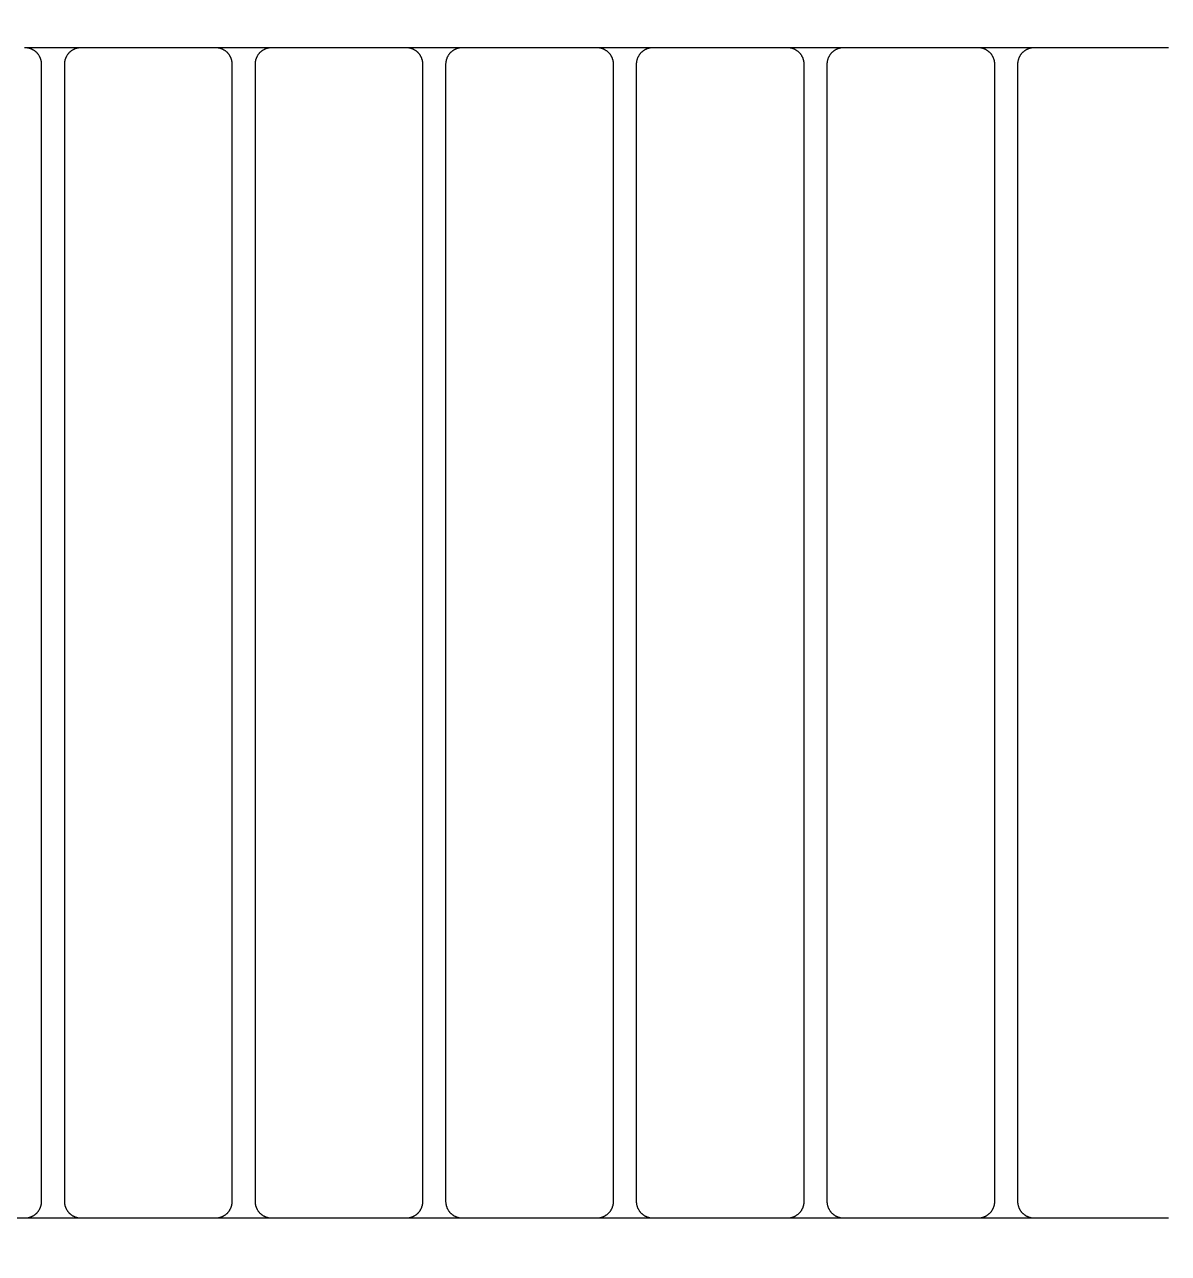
# Model space of a CAD drawing. Header units: millimetres. Extents: x -58335 to 291665, y -66693 to 213307.
# Drawn here: x 160678.6 to 161020.6, y -15512.3 to -15145 of the extents above; entities that cross this region are included whole.
import ezdxf

# ---------------------------------------------------------------- set-up
doc = ezdxf.new("R2010")
doc.units = ezdxf.units.MM
doc.header["$LTSCALE"] = 1000
for name, color, linetype in [('X-SITE$0$-MY-녹지', 254, 'Continuous'), ('X-SITE$0$-MY-시설선', 254, 'Continuous'), ('X-SITE$0$-MY-시설선 wood', 254, 'Continuous')]:
    doc.layers.add(name, color=color, linetype=linetype)
pattern_1 = [(0, (-29382.5, 14650.24), (317.5, 317.5), [158.75, -476.25]), (90, (-29303.13, 14570.87), (-317.5, 317.5), [158.75, -476.25])]

# ---------------------------------------------------------------- blocks, each defined once
blk = doc.blocks.new('X-SITE$0$GPSP-100')
at = {"layer": 'X-SITE$0$-MY-시설선'}
for points in [[(2268.22, 0), (2284.78, 0)], [(2325.22, 0), (2341.78, 0)], [(2382.22, 0), (2398.78, 0)], [(2439.22, 0), (2455.78, 0)], [(2496.22, 0), (2512.78, 0)], [(2553.22, 0), (2569.78, 0)], [(2284.78, -350), (2268.22, -350)], [(2341.78, -350), (2325.22, -350)], [(2398.78, -350), (2382.22, -350)], [(2455.78, -350), (2439.22, -350)], [(2512.78, -350), (2496.22, -350)], [(2569.78, -350), (2553.22, -350)]]:
    blk.add_lwpolyline(points, dxfattribs=at)
at = {"layer": 'X-SITE$0$-MY-시설선 wood'}
for points in [[(2268, 0), (2268.11, 0), (2268.22, 0), (2268.34, -0.01), (2268.45, -0.02), (2268.56, -0.03), (2268.68, -0.05), (2268.79, -0.06), (2268.91, -0.08), (2269.03, -0.11), (2269.14, -0.13), (2269.26, -0.16), (2269.38, -0.19), (2269.49, -0.23), (2269.61, -0.27), (2269.72, -0.31), (2269.84, -0.35), (2269.96, -0.4), (2270.07, -0.45), (2270.18, -0.5), (2270.3, -0.56), (2270.41, -0.62), (2270.52, -0.68), (2270.63, -0.75), (2270.74, -0.81), (2270.84, -0.89), (2270.95, -0.96), (2271.05, -1.04), (2271.15, -1.12), (2271.25, -1.2), (2271.35, -1.29), (2271.44, -1.37), (2271.54, -1.46), (2271.63, -1.56), (2271.71, -1.65), (2271.8, -1.75), (2271.88, -1.85), (2271.96, -1.95), (2272.04, -2.05), (2272.11, -2.16), (2272.18, -2.26), (2272.25, -2.37), (2272.32, -2.48), (2272.38, -2.59), (2272.44, -2.7), (2272.5, -2.82), (2272.55, -2.93), (2272.6, -3.04), (2272.65, -3.16), (2272.69, -3.28), (2272.73, -3.39), (2272.77, -3.51), (2272.81, -3.62), (2272.84, -3.74), (2272.87, -3.86), (2272.89, -3.97), (2272.92, -4.09), (2272.94, -4.21), (2272.95, -4.32), (2272.97, -4.44), (2272.98, -4.55), (2272.99, -4.66), (2273, -4.78), (2273, -4.89), (2273, -5)], [(2280, -5), (2280, -4.89), (2280, -4.78), (2280.01, -4.66), (2280.02, -4.55), (2280.03, -4.44), (2280.05, -4.32), (2280.06, -4.21), (2280.08, -4.09), (2280.11, -3.97), (2280.13, -3.86), (2280.16, -3.74), (2280.19, -3.62), (2280.23, -3.51), (2280.27, -3.39), (2280.31, -3.28), (2280.35, -3.16), (2280.4, -3.04), (2280.45, -2.93), (2280.5, -2.82), (2280.56, -2.7), (2280.62, -2.59), (2280.68, -2.48), (2280.75, -2.37), (2280.82, -2.26), (2280.89, -2.16), (2280.96, -2.05), (2281.04, -1.95), (2281.12, -1.85), (2281.2, -1.75), (2281.29, -1.65), (2281.37, -1.56), (2281.46, -1.46), (2281.56, -1.37), (2281.65, -1.29), (2281.75, -1.2), (2281.85, -1.12), (2281.95, -1.04), (2282.05, -0.96), (2282.16, -0.89), (2282.26, -0.81), (2282.37, -0.75), (2282.48, -0.68), (2282.59, -0.62), (2282.7, -0.56), (2282.82, -0.5), (2282.93, -0.45), (2283.04, -0.4), (2283.16, -0.35), (2283.28, -0.31), (2283.39, -0.27), (2283.51, -0.23), (2283.62, -0.19), (2283.74, -0.16), (2283.86, -0.13), (2283.97, -0.11), (2284.09, -0.08), (2284.21, -0.06), (2284.32, -0.05), (2284.44, -0.03), (2284.55, -0.02), (2284.66, -0.01), (2284.78, 0), (2284.89, 0), (2285, 0)], [(2285, 0), (2325, 0)], [(2325, 0), (2325.11, 0), (2325.22, 0), (2325.34, -0.01), (2325.45, -0.02), (2325.56, -0.03), (2325.68, -0.05), (2325.79, -0.06), (2325.91, -0.08), (2326.03, -0.11), (2326.14, -0.13), (2326.26, -0.16), (2326.38, -0.19), (2326.49, -0.23), (2326.61, -0.27), (2326.72, -0.31), (2326.84, -0.35), (2326.96, -0.4), (2327.07, -0.45), (2327.18, -0.5), (2327.3, -0.56), (2327.41, -0.62), (2327.52, -0.68), (2327.63, -0.75), (2327.74, -0.81), (2327.84, -0.89), (2327.95, -0.96), (2328.05, -1.04), (2328.15, -1.12), (2328.25, -1.2), (2328.35, -1.29), (2328.44, -1.37), (2328.54, -1.46), (2328.63, -1.56), (2328.71, -1.65), (2328.8, -1.75), (2328.88, -1.85), (2328.96, -1.95), (2329.04, -2.05), (2329.11, -2.16), (2329.18, -2.26), (2329.25, -2.37), (2329.32, -2.48), (2329.38, -2.59), (2329.44, -2.7), (2329.5, -2.82), (2329.55, -2.93), (2329.6, -3.04), (2329.65, -3.16), (2329.69, -3.28), (2329.73, -3.39), (2329.77, -3.51), (2329.81, -3.62), (2329.84, -3.74), (2329.87, -3.86), (2329.89, -3.97), (2329.92, -4.09), (2329.94, -4.21), (2329.95, -4.32), (2329.97, -4.44), (2329.98, -4.55), (2329.99, -4.66), (2330, -4.78), (2330, -4.89), (2330, -5)], [(2337, -5), (2337, -4.89), (2337, -4.78), (2337.01, -4.66), (2337.02, -4.55), (2337.03, -4.44), (2337.05, -4.32), (2337.06, -4.21), (2337.08, -4.09), (2337.11, -3.97), (2337.13, -3.86), (2337.16, -3.74), (2337.19, -3.62), (2337.23, -3.51), (2337.27, -3.39), (2337.31, -3.28), (2337.35, -3.16), (2337.4, -3.04), (2337.45, -2.93), (2337.5, -2.82), (2337.56, -2.7), (2337.62, -2.59), (2337.68, -2.48), (2337.75, -2.37), (2337.82, -2.26), (2337.89, -2.16), (2337.96, -2.05), (2338.04, -1.95), (2338.12, -1.85), (2338.2, -1.75), (2338.29, -1.65), (2338.37, -1.56), (2338.46, -1.46), (2338.56, -1.37), (2338.65, -1.29), (2338.75, -1.2), (2338.85, -1.12), (2338.95, -1.04), (2339.05, -0.96), (2339.16, -0.89), (2339.26, -0.81), (2339.37, -0.75), (2339.48, -0.68), (2339.59, -0.62), (2339.7, -0.56), (2339.82, -0.5), (2339.93, -0.45), (2340.04, -0.4), (2340.16, -0.35), (2340.28, -0.31), (2340.39, -0.27), (2340.51, -0.23), (2340.62, -0.19), (2340.74, -0.16), (2340.86, -0.13), (2340.97, -0.11), (2341.09, -0.08), (2341.21, -0.06), (2341.32, -0.05), (2341.44, -0.03), (2341.55, -0.02), (2341.66, -0.01), (2341.78, 0), (2341.89, 0), (2342, 0)], [(2342, 0), (2382, 0)], [(2382, 0), (2382.11, 0), (2382.22, 0), (2382.34, -0.01), (2382.45, -0.02), (2382.56, -0.03), (2382.68, -0.05), (2382.79, -0.06), (2382.91, -0.08), (2383.03, -0.11), (2383.14, -0.13), (2383.26, -0.16), (2383.38, -0.19), (2383.49, -0.23), (2383.61, -0.27), (2383.72, -0.31), (2383.84, -0.35), (2383.96, -0.4), (2384.07, -0.45), (2384.18, -0.5), (2384.3, -0.56), (2384.41, -0.62), (2384.52, -0.68), (2384.63, -0.75), (2384.74, -0.81), (2384.84, -0.89), (2384.95, -0.96), (2385.05, -1.04), (2385.15, -1.12), (2385.25, -1.2), (2385.35, -1.29), (2385.44, -1.37), (2385.54, -1.46), (2385.63, -1.56), (2385.71, -1.65), (2385.8, -1.75), (2385.88, -1.85), (2385.96, -1.95), (2386.04, -2.05), (2386.11, -2.16), (2386.18, -2.26), (2386.25, -2.37), (2386.32, -2.48), (2386.38, -2.59), (2386.44, -2.7), (2386.5, -2.82), (2386.55, -2.93), (2386.6, -3.04), (2386.65, -3.16), (2386.69, -3.28), (2386.73, -3.39), (2386.77, -3.51), (2386.81, -3.62), (2386.84, -3.74), (2386.87, -3.86), (2386.89, -3.97), (2386.92, -4.09), (2386.94, -4.21), (2386.95, -4.32), (2386.97, -4.44), (2386.98, -4.55), (2386.99, -4.66), (2387, -4.78), (2387, -4.89), (2387, -5)], [(2394, -5), (2394, -4.89), (2394, -4.78), (2394.01, -4.66), (2394.02, -4.55), (2394.03, -4.44), (2394.05, -4.32), (2394.06, -4.21), (2394.08, -4.09), (2394.11, -3.97), (2394.13, -3.86), (2394.16, -3.74), (2394.19, -3.62), (2394.23, -3.51), (2394.27, -3.39), (2394.31, -3.28), (2394.35, -3.16), (2394.4, -3.04), (2394.45, -2.93), (2394.5, -2.82), (2394.56, -2.7), (2394.62, -2.59), (2394.68, -2.48), (2394.75, -2.37), (2394.82, -2.26), (2394.89, -2.16), (2394.96, -2.05), (2395.04, -1.95), (2395.12, -1.85), (2395.2, -1.75), (2395.29, -1.65), (2395.37, -1.56), (2395.46, -1.46), (2395.56, -1.37), (2395.65, -1.29), (2395.75, -1.2), (2395.85, -1.12), (2395.95, -1.04), (2396.05, -0.96), (2396.16, -0.89), (2396.26, -0.81), (2396.37, -0.75), (2396.48, -0.68), (2396.59, -0.62), (2396.7, -0.56), (2396.82, -0.5), (2396.93, -0.45), (2397.04, -0.4), (2397.16, -0.35), (2397.28, -0.31), (2397.39, -0.27), (2397.51, -0.23), (2397.62, -0.19), (2397.74, -0.16), (2397.86, -0.13), (2397.97, -0.11), (2398.09, -0.08), (2398.21, -0.06), (2398.32, -0.05), (2398.44, -0.03), (2398.55, -0.02), (2398.66, -0.01), (2398.78, 0), (2398.89, 0), (2399, 0)], [(2399, 0), (2439, 0)], [(2439, 0), (2439.11, 0), (2439.22, 0), (2439.34, -0.01), (2439.45, -0.02), (2439.56, -0.03), (2439.68, -0.05), (2439.79, -0.06), (2439.91, -0.08), (2440.03, -0.11), (2440.14, -0.13), (2440.26, -0.16), (2440.38, -0.19), (2440.49, -0.23), (2440.61, -0.27), (2440.72, -0.31), (2440.84, -0.35), (2440.96, -0.4), (2441.07, -0.45), (2441.18, -0.5), (2441.3, -0.56), (2441.41, -0.62), (2441.52, -0.68), (2441.63, -0.75), (2441.74, -0.81), (2441.84, -0.89), (2441.95, -0.96), (2442.05, -1.04), (2442.15, -1.12), (2442.25, -1.2), (2442.35, -1.29), (2442.44, -1.37), (2442.54, -1.46), (2442.63, -1.56), (2442.71, -1.65), (2442.8, -1.75), (2442.88, -1.85), (2442.96, -1.95), (2443.04, -2.05), (2443.11, -2.16), (2443.18, -2.26), (2443.25, -2.37), (2443.32, -2.48), (2443.38, -2.59), (2443.44, -2.7), (2443.5, -2.82), (2443.55, -2.93), (2443.6, -3.04), (2443.65, -3.16), (2443.69, -3.28), (2443.73, -3.39), (2443.77, -3.51), (2443.81, -3.62), (2443.84, -3.74), (2443.87, -3.86), (2443.89, -3.97), (2443.92, -4.09), (2443.94, -4.21), (2443.95, -4.32), (2443.97, -4.44), (2443.98, -4.55), (2443.99, -4.66), (2444, -4.78), (2444, -4.89), (2444, -5)], [(2451, -5), (2451, -4.89), (2451, -4.78), (2451.01, -4.66), (2451.02, -4.55), (2451.03, -4.44), (2451.05, -4.32), (2451.06, -4.21), (2451.08, -4.09), (2451.11, -3.97), (2451.13, -3.86), (2451.16, -3.74), (2451.19, -3.62), (2451.23, -3.51), (2451.27, -3.39), (2451.31, -3.28), (2451.35, -3.16), (2451.4, -3.04), (2451.45, -2.93), (2451.5, -2.82), (2451.56, -2.7), (2451.62, -2.59), (2451.68, -2.48), (2451.75, -2.37), (2451.82, -2.26), (2451.89, -2.16), (2451.96, -2.05), (2452.04, -1.95), (2452.12, -1.85), (2452.2, -1.75), (2452.29, -1.65), (2452.37, -1.56), (2452.46, -1.46), (2452.56, -1.37), (2452.65, -1.29), (2452.75, -1.2), (2452.85, -1.12), (2452.95, -1.04), (2453.05, -0.96), (2453.16, -0.89), (2453.26, -0.81), (2453.37, -0.75), (2453.48, -0.68), (2453.59, -0.62), (2453.7, -0.56), (2453.82, -0.5), (2453.93, -0.45), (2454.04, -0.4), (2454.16, -0.35), (2454.28, -0.31), (2454.39, -0.27), (2454.51, -0.23), (2454.62, -0.19), (2454.74, -0.16), (2454.86, -0.13), (2454.97, -0.11), (2455.09, -0.08), (2455.21, -0.06), (2455.32, -0.05), (2455.44, -0.03), (2455.55, -0.02), (2455.66, -0.01), (2455.78, 0), (2455.89, 0), (2456, 0)], [(2456, 0), (2496, 0)], [(2496, 0), (2496.11, 0), (2496.22, 0), (2496.34, -0.01), (2496.45, -0.02), (2496.56, -0.03), (2496.68, -0.05), (2496.79, -0.06), (2496.91, -0.08), (2497.03, -0.11), (2497.14, -0.13), (2497.26, -0.16), (2497.38, -0.19), (2497.49, -0.23), (2497.61, -0.27), (2497.72, -0.31), (2497.84, -0.35), (2497.96, -0.4), (2498.07, -0.45), (2498.18, -0.5), (2498.3, -0.56), (2498.41, -0.62), (2498.52, -0.68), (2498.63, -0.75), (2498.74, -0.81), (2498.84, -0.89), (2498.95, -0.96), (2499.05, -1.04), (2499.15, -1.12), (2499.25, -1.2), (2499.35, -1.29), (2499.44, -1.37), (2499.54, -1.46), (2499.63, -1.56), (2499.71, -1.65), (2499.8, -1.75), (2499.88, -1.85), (2499.96, -1.95), (2500.04, -2.05), (2500.11, -2.16), (2500.18, -2.26), (2500.25, -2.37), (2500.32, -2.48), (2500.38, -2.59), (2500.44, -2.7), (2500.5, -2.82), (2500.55, -2.93), (2500.6, -3.04), (2500.65, -3.16), (2500.69, -3.28), (2500.73, -3.39), (2500.77, -3.51), (2500.81, -3.62), (2500.84, -3.74), (2500.87, -3.86), (2500.89, -3.97), (2500.92, -4.09), (2500.94, -4.21), (2500.95, -4.32), (2500.97, -4.44), (2500.98, -4.55), (2500.99, -4.66), (2501, -4.78), (2501, -4.89), (2501, -5)], [(2508, -5), (2508, -4.89), (2508, -4.78), (2508.01, -4.66), (2508.02, -4.55), (2508.03, -4.44), (2508.05, -4.32), (2508.06, -4.21), (2508.08, -4.09), (2508.11, -3.97), (2508.13, -3.86), (2508.16, -3.74), (2508.19, -3.62), (2508.23, -3.51), (2508.27, -3.39), (2508.31, -3.28), (2508.35, -3.16), (2508.4, -3.04), (2508.45, -2.93), (2508.5, -2.82), (2508.56, -2.7), (2508.62, -2.59), (2508.68, -2.48), (2508.75, -2.37), (2508.82, -2.26), (2508.89, -2.16), (2508.96, -2.05), (2509.04, -1.95), (2509.12, -1.85), (2509.2, -1.75), (2509.29, -1.65), (2509.37, -1.56), (2509.46, -1.46), (2509.56, -1.37), (2509.65, -1.29), (2509.75, -1.2), (2509.85, -1.12), (2509.95, -1.04), (2510.05, -0.96), (2510.16, -0.89), (2510.26, -0.81), (2510.37, -0.75), (2510.48, -0.68), (2510.59, -0.62), (2510.7, -0.56), (2510.82, -0.5), (2510.93, -0.45), (2511.04, -0.4), (2511.16, -0.35), (2511.28, -0.31), (2511.39, -0.27), (2511.51, -0.23), (2511.62, -0.19), (2511.74, -0.16), (2511.86, -0.13), (2511.97, -0.11), (2512.09, -0.08), (2512.21, -0.06), (2512.32, -0.05), (2512.44, -0.03), (2512.55, -0.02), (2512.66, -0.01), (2512.78, 0), (2512.89, 0), (2513, 0)], [(2513, 0), (2553, 0)], [(2553, 0), (2553.11, 0), (2553.22, 0), (2553.34, -0.01), (2553.45, -0.02), (2553.56, -0.03), (2553.68, -0.05), (2553.79, -0.06), (2553.91, -0.08), (2554.03, -0.11), (2554.14, -0.13), (2554.26, -0.16), (2554.38, -0.19), (2554.49, -0.23), (2554.61, -0.27), (2554.72, -0.31), (2554.84, -0.35), (2554.96, -0.4), (2555.07, -0.45), (2555.18, -0.5), (2555.3, -0.56), (2555.41, -0.62), (2555.52, -0.68), (2555.63, -0.75), (2555.74, -0.81), (2555.84, -0.89), (2555.95, -0.96), (2556.05, -1.04), (2556.15, -1.12), (2556.25, -1.2), (2556.35, -1.29), (2556.44, -1.37), (2556.54, -1.46), (2556.63, -1.56), (2556.71, -1.65), (2556.8, -1.75), (2556.88, -1.85), (2556.96, -1.95), (2557.04, -2.05), (2557.11, -2.16), (2557.18, -2.26), (2557.25, -2.37), (2557.32, -2.48), (2557.38, -2.59), (2557.44, -2.7), (2557.5, -2.82), (2557.55, -2.93), (2557.6, -3.04), (2557.65, -3.16), (2557.69, -3.28), (2557.73, -3.39), (2557.77, -3.51), (2557.81, -3.62), (2557.84, -3.74), (2557.87, -3.86), (2557.89, -3.97), (2557.92, -4.09), (2557.94, -4.21), (2557.95, -4.32), (2557.97, -4.44), (2557.98, -4.55), (2557.99, -4.66), (2558, -4.78), (2558, -4.89), (2558, -5)], [(2565, -5), (2565, -4.89), (2565, -4.78), (2565.01, -4.66), (2565.02, -4.55), (2565.03, -4.44), (2565.05, -4.32), (2565.06, -4.21), (2565.08, -4.09), (2565.11, -3.97), (2565.13, -3.86), (2565.16, -3.74), (2565.19, -3.62), (2565.23, -3.51), (2565.27, -3.39), (2565.31, -3.28), (2565.35, -3.16), (2565.4, -3.04), (2565.45, -2.93), (2565.5, -2.82), (2565.56, -2.7), (2565.62, -2.59), (2565.68, -2.48), (2565.75, -2.37), (2565.82, -2.26), (2565.89, -2.16), (2565.96, -2.05), (2566.04, -1.95), (2566.12, -1.85), (2566.2, -1.75), (2566.29, -1.65), (2566.37, -1.56), (2566.46, -1.46), (2566.56, -1.37), (2566.65, -1.29), (2566.75, -1.2), (2566.85, -1.12), (2566.95, -1.04), (2567.05, -0.96), (2567.16, -0.89), (2567.26, -0.81), (2567.37, -0.75), (2567.48, -0.68), (2567.59, -0.62), (2567.7, -0.56), (2567.82, -0.5), (2567.93, -0.45), (2568.04, -0.4), (2568.16, -0.35), (2568.28, -0.31), (2568.39, -0.27), (2568.51, -0.23), (2568.62, -0.19), (2568.74, -0.16), (2568.86, -0.13), (2568.97, -0.11), (2569.09, -0.08), (2569.21, -0.06), (2569.32, -0.05), (2569.44, -0.03), (2569.55, -0.02), (2569.66, -0.01), (2569.78, 0), (2569.89, 0), (2570, 0)], [(2570, 0), (2610, 0)], [(2273, -5), (2273, -345)], [(2280, -345), (2280, -5)], [(2330, -5), (2330, -345)], [(2337, -345), (2337, -5)], [(2387, -5), (2387, -345)], [(2394, -345), (2394, -5)], [(2444, -5), (2444, -345)], [(2451, -345), (2451, -5)], [(2501, -5), (2501, -345)], [(2508, -345), (2508, -5)], [(2558, -5), (2558, -345)], [(2565, -345), (2565, -5)], [(2273, -345), (2273, -345.11), (2273, -345.22), (2272.99, -345.34), (2272.98, -345.45), (2272.97, -345.56), (2272.95, -345.68), (2272.94, -345.79), (2272.92, -345.91), (2272.89, -346.03), (2272.87, -346.14), (2272.84, -346.26), (2272.81, -346.38), (2272.77, -346.49), (2272.73, -346.61), (2272.69, -346.72), (2272.65, -346.84), (2272.6, -346.96), (2272.55, -347.07), (2272.5, -347.18), (2272.44, -347.3), (2272.38, -347.41), (2272.32, -347.52), (2272.25, -347.63), (2272.18, -347.74), (2272.11, -347.84), (2272.04, -347.95), (2271.96, -348.05), (2271.88, -348.15), (2271.8, -348.25), (2271.71, -348.35), (2271.63, -348.44), (2271.54, -348.54), (2271.44, -348.63), (2271.35, -348.71), (2271.25, -348.8), (2271.15, -348.88), (2271.05, -348.96), (2270.95, -349.04), (2270.84, -349.11), (2270.74, -349.18), (2270.63, -349.25), (2270.52, -349.32), (2270.41, -349.38), (2270.3, -349.44), (2270.18, -349.5), (2270.07, -349.55), (2269.96, -349.6), (2269.84, -349.65), (2269.72, -349.69), (2269.61, -349.73), (2269.49, -349.77), (2269.38, -349.81), (2269.26, -349.84), (2269.14, -349.87), (2269.03, -349.89), (2268.91, -349.92), (2268.79, -349.94), (2268.68, -349.95), (2268.56, -349.97), (2268.45, -349.98), (2268.34, -349.99), (2268.22, -349.99), (2268.11, -350), (2268, -350)], [(2285, -350), (2284.89, -350), (2284.78, -349.99), (2284.66, -349.99), (2284.55, -349.98), (2284.44, -349.97), (2284.32, -349.95), (2284.21, -349.94), (2284.09, -349.92), (2283.97, -349.89), (2283.86, -349.87), (2283.74, -349.84), (2283.62, -349.81), (2283.51, -349.77), (2283.39, -349.73), (2283.28, -349.69), (2283.16, -349.65), (2283.04, -349.6), (2282.93, -349.55), (2282.82, -349.5), (2282.7, -349.44), (2282.59, -349.38), (2282.48, -349.32), (2282.37, -349.25), (2282.26, -349.18), (2282.16, -349.11), (2282.05, -349.04), (2281.95, -348.96), (2281.85, -348.88), (2281.75, -348.8), (2281.65, -348.71), (2281.56, -348.63), (2281.46, -348.54), (2281.37, -348.44), (2281.29, -348.35), (2281.2, -348.25), (2281.12, -348.15), (2281.04, -348.05), (2280.96, -347.95), (2280.89, -347.84), (2280.82, -347.74), (2280.75, -347.63), (2280.68, -347.52), (2280.62, -347.41), (2280.56, -347.3), (2280.5, -347.18), (2280.45, -347.07), (2280.4, -346.96), (2280.35, -346.84), (2280.31, -346.72), (2280.27, -346.61), (2280.23, -346.49), (2280.19, -346.38), (2280.16, -346.26), (2280.13, -346.14), (2280.11, -346.03), (2280.08, -345.91), (2280.06, -345.79), (2280.05, -345.68), (2280.03, -345.56), (2280.02, -345.45), (2280.01, -345.34), (2280, -345.22), (2280, -345.11), (2280, -345)], [(2330, -345), (2330, -345.11), (2330, -345.22), (2329.99, -345.34), (2329.98, -345.45), (2329.97, -345.56), (2329.95, -345.68), (2329.94, -345.79), (2329.92, -345.91), (2329.89, -346.03), (2329.87, -346.14), (2329.84, -346.26), (2329.81, -346.38), (2329.77, -346.49), (2329.73, -346.61), (2329.69, -346.72), (2329.65, -346.84), (2329.6, -346.96), (2329.55, -347.07), (2329.5, -347.18), (2329.44, -347.3), (2329.38, -347.41), (2329.32, -347.52), (2329.25, -347.63), (2329.18, -347.74), (2329.11, -347.84), (2329.04, -347.95), (2328.96, -348.05), (2328.88, -348.15), (2328.8, -348.25), (2328.71, -348.35), (2328.63, -348.44), (2328.54, -348.54), (2328.44, -348.63), (2328.35, -348.71), (2328.25, -348.8), (2328.15, -348.88), (2328.05, -348.96), (2327.95, -349.04), (2327.84, -349.11), (2327.74, -349.18), (2327.63, -349.25), (2327.52, -349.32), (2327.41, -349.38), (2327.3, -349.44), (2327.18, -349.5), (2327.07, -349.55), (2326.96, -349.6), (2326.84, -349.65), (2326.72, -349.69), (2326.61, -349.73), (2326.49, -349.77), (2326.38, -349.81), (2326.26, -349.84), (2326.14, -349.87), (2326.03, -349.89), (2325.91, -349.92), (2325.79, -349.94), (2325.68, -349.95), (2325.56, -349.97), (2325.45, -349.98), (2325.34, -349.99), (2325.22, -349.99), (2325.11, -350), (2325, -350)], [(2342, -350), (2341.89, -350), (2341.78, -349.99), (2341.66, -349.99), (2341.55, -349.98), (2341.44, -349.97), (2341.32, -349.95), (2341.21, -349.94), (2341.09, -349.92), (2340.97, -349.89), (2340.86, -349.87), (2340.74, -349.84), (2340.62, -349.81), (2340.51, -349.77), (2340.39, -349.73), (2340.28, -349.69), (2340.16, -349.65), (2340.04, -349.6), (2339.93, -349.55), (2339.82, -349.5), (2339.7, -349.44), (2339.59, -349.38), (2339.48, -349.32), (2339.37, -349.25), (2339.26, -349.18), (2339.16, -349.11), (2339.05, -349.04), (2338.95, -348.96), (2338.85, -348.88), (2338.75, -348.8), (2338.65, -348.71), (2338.56, -348.63), (2338.46, -348.54), (2338.37, -348.44), (2338.29, -348.35), (2338.2, -348.25), (2338.12, -348.15), (2338.04, -348.05), (2337.96, -347.95), (2337.89, -347.84), (2337.82, -347.74), (2337.75, -347.63), (2337.68, -347.52), (2337.62, -347.41), (2337.56, -347.3), (2337.5, -347.18), (2337.45, -347.07), (2337.4, -346.96), (2337.35, -346.84), (2337.31, -346.72), (2337.27, -346.61), (2337.23, -346.49), (2337.19, -346.38), (2337.16, -346.26), (2337.13, -346.14), (2337.11, -346.03), (2337.08, -345.91), (2337.06, -345.79), (2337.05, -345.68), (2337.03, -345.56), (2337.02, -345.45), (2337.01, -345.34), (2337, -345.22), (2337, -345.11), (2337, -345)], [(2387, -345), (2387, -345.11), (2387, -345.22), (2386.99, -345.34), (2386.98, -345.45), (2386.97, -345.56), (2386.95, -345.68), (2386.94, -345.79), (2386.92, -345.91), (2386.89, -346.03), (2386.87, -346.14), (2386.84, -346.26), (2386.81, -346.38), (2386.77, -346.49), (2386.73, -346.61), (2386.69, -346.72), (2386.65, -346.84), (2386.6, -346.96), (2386.55, -347.07), (2386.5, -347.18), (2386.44, -347.3), (2386.38, -347.41), (2386.32, -347.52), (2386.25, -347.63), (2386.18, -347.74), (2386.11, -347.84), (2386.04, -347.95), (2385.96, -348.05), (2385.88, -348.15), (2385.8, -348.25), (2385.71, -348.35), (2385.63, -348.44), (2385.54, -348.54), (2385.44, -348.63), (2385.35, -348.71), (2385.25, -348.8), (2385.15, -348.88), (2385.05, -348.96), (2384.95, -349.04), (2384.84, -349.11), (2384.74, -349.18), (2384.63, -349.25), (2384.52, -349.32), (2384.41, -349.38), (2384.3, -349.44), (2384.18, -349.5), (2384.07, -349.55), (2383.96, -349.6), (2383.84, -349.65), (2383.72, -349.69), (2383.61, -349.73), (2383.49, -349.77), (2383.38, -349.81), (2383.26, -349.84), (2383.14, -349.87), (2383.03, -349.89), (2382.91, -349.92), (2382.79, -349.94), (2382.68, -349.95), (2382.56, -349.97), (2382.45, -349.98), (2382.34, -349.99), (2382.22, -349.99), (2382.11, -350), (2382, -350)], [(2399, -350), (2398.89, -350), (2398.78, -349.99), (2398.66, -349.99), (2398.55, -349.98), (2398.44, -349.97), (2398.32, -349.95), (2398.21, -349.94), (2398.09, -349.92), (2397.97, -349.89), (2397.86, -349.87), (2397.74, -349.84), (2397.62, -349.81), (2397.51, -349.77), (2397.39, -349.73), (2397.28, -349.69), (2397.16, -349.65), (2397.04, -349.6), (2396.93, -349.55), (2396.82, -349.5), (2396.7, -349.44), (2396.59, -349.38), (2396.48, -349.32), (2396.37, -349.25), (2396.26, -349.18), (2396.16, -349.11), (2396.05, -349.04), (2395.95, -348.96), (2395.85, -348.88), (2395.75, -348.8), (2395.65, -348.71), (2395.56, -348.63), (2395.46, -348.54), (2395.37, -348.44), (2395.29, -348.35), (2395.2, -348.25), (2395.12, -348.15), (2395.04, -348.05), (2394.96, -347.95), (2394.89, -347.84), (2394.82, -347.74), (2394.75, -347.63), (2394.68, -347.52), (2394.62, -347.41), (2394.56, -347.3), (2394.5, -347.18), (2394.45, -347.07), (2394.4, -346.96), (2394.35, -346.84), (2394.31, -346.72), (2394.27, -346.61), (2394.23, -346.49), (2394.19, -346.38), (2394.16, -346.26), (2394.13, -346.14), (2394.11, -346.03), (2394.08, -345.91), (2394.06, -345.79), (2394.05, -345.68), (2394.03, -345.56), (2394.02, -345.45), (2394.01, -345.34), (2394, -345.22), (2394, -345.11), (2394, -345)], [(2444, -345), (2444, -345.11), (2444, -345.22), (2443.99, -345.34), (2443.98, -345.45), (2443.97, -345.56), (2443.95, -345.68), (2443.94, -345.79), (2443.92, -345.91), (2443.89, -346.03), (2443.87, -346.14), (2443.84, -346.26), (2443.81, -346.38), (2443.77, -346.49), (2443.73, -346.61), (2443.69, -346.72), (2443.65, -346.84), (2443.6, -346.96), (2443.55, -347.07), (2443.5, -347.18), (2443.44, -347.3), (2443.38, -347.41), (2443.32, -347.52), (2443.25, -347.63), (2443.18, -347.74), (2443.11, -347.84), (2443.04, -347.95), (2442.96, -348.05), (2442.88, -348.15), (2442.8, -348.25), (2442.71, -348.35), (2442.63, -348.44), (2442.54, -348.54), (2442.44, -348.63), (2442.35, -348.71), (2442.25, -348.8), (2442.15, -348.88), (2442.05, -348.96), (2441.95, -349.04), (2441.84, -349.11), (2441.74, -349.18), (2441.63, -349.25), (2441.52, -349.32), (2441.41, -349.38), (2441.3, -349.44), (2441.18, -349.5), (2441.07, -349.55), (2440.96, -349.6), (2440.84, -349.65), (2440.72, -349.69), (2440.61, -349.73), (2440.49, -349.77), (2440.38, -349.81), (2440.26, -349.84), (2440.14, -349.87), (2440.03, -349.89), (2439.91, -349.92), (2439.79, -349.94), (2439.68, -349.95), (2439.56, -349.97), (2439.45, -349.98), (2439.34, -349.99), (2439.22, -349.99), (2439.11, -350), (2439, -350)], [(2456, -350), (2455.89, -350), (2455.78, -349.99), (2455.66, -349.99), (2455.55, -349.98), (2455.44, -349.97), (2455.32, -349.95), (2455.21, -349.94), (2455.09, -349.92), (2454.97, -349.89), (2454.86, -349.87), (2454.74, -349.84), (2454.62, -349.81), (2454.51, -349.77), (2454.39, -349.73), (2454.28, -349.69), (2454.16, -349.65), (2454.04, -349.6), (2453.93, -349.55), (2453.82, -349.5), (2453.7, -349.44), (2453.59, -349.38), (2453.48, -349.32), (2453.37, -349.25), (2453.26, -349.18), (2453.16, -349.11), (2453.05, -349.04), (2452.95, -348.96), (2452.85, -348.88), (2452.75, -348.8), (2452.65, -348.71), (2452.56, -348.63), (2452.46, -348.54), (2452.37, -348.44), (2452.29, -348.35), (2452.2, -348.25), (2452.12, -348.15), (2452.04, -348.05), (2451.96, -347.95), (2451.89, -347.84), (2451.82, -347.74), (2451.75, -347.63), (2451.68, -347.52), (2451.62, -347.41), (2451.56, -347.3), (2451.5, -347.18), (2451.45, -347.07), (2451.4, -346.96), (2451.35, -346.84), (2451.31, -346.72), (2451.27, -346.61), (2451.23, -346.49), (2451.19, -346.38), (2451.16, -346.26), (2451.13, -346.14), (2451.11, -346.03), (2451.08, -345.91), (2451.06, -345.79), (2451.05, -345.68), (2451.03, -345.56), (2451.02, -345.45), (2451.01, -345.34), (2451, -345.22), (2451, -345.11), (2451, -345)], [(2501, -345), (2501, -345.11), (2501, -345.22), (2500.99, -345.34), (2500.98, -345.45), (2500.97, -345.56), (2500.95, -345.68), (2500.94, -345.79), (2500.92, -345.91), (2500.89, -346.03), (2500.87, -346.14), (2500.84, -346.26), (2500.81, -346.38), (2500.77, -346.49), (2500.73, -346.61), (2500.69, -346.72), (2500.65, -346.84), (2500.6, -346.96), (2500.55, -347.07), (2500.5, -347.18), (2500.44, -347.3), (2500.38, -347.41), (2500.32, -347.52), (2500.25, -347.63), (2500.18, -347.74), (2500.11, -347.84), (2500.04, -347.95), (2499.96, -348.05), (2499.88, -348.15), (2499.8, -348.25), (2499.71, -348.35), (2499.63, -348.44), (2499.54, -348.54), (2499.44, -348.63), (2499.35, -348.71), (2499.25, -348.8), (2499.15, -348.88), (2499.05, -348.96), (2498.95, -349.04), (2498.84, -349.11), (2498.74, -349.18), (2498.63, -349.25), (2498.52, -349.32), (2498.41, -349.38), (2498.3, -349.44), (2498.18, -349.5), (2498.07, -349.55), (2497.96, -349.6), (2497.84, -349.65), (2497.72, -349.69), (2497.61, -349.73), (2497.49, -349.77), (2497.38, -349.81), (2497.26, -349.84), (2497.14, -349.87), (2497.03, -349.89), (2496.91, -349.92), (2496.79, -349.94), (2496.68, -349.95), (2496.56, -349.97), (2496.45, -349.98), (2496.34, -349.99), (2496.22, -349.99), (2496.11, -350), (2496, -350)], [(2513, -350), (2512.89, -350), (2512.78, -349.99), (2512.66, -349.99), (2512.55, -349.98), (2512.44, -349.97), (2512.32, -349.95), (2512.21, -349.94), (2512.09, -349.92), (2511.97, -349.89), (2511.86, -349.87), (2511.74, -349.84), (2511.62, -349.81), (2511.51, -349.77), (2511.39, -349.73), (2511.28, -349.69), (2511.16, -349.65), (2511.04, -349.6), (2510.93, -349.55), (2510.82, -349.5), (2510.7, -349.44), (2510.59, -349.38), (2510.48, -349.32), (2510.37, -349.25), (2510.26, -349.18), (2510.16, -349.11), (2510.05, -349.04), (2509.95, -348.96), (2509.85, -348.88), (2509.75, -348.8), (2509.65, -348.71), (2509.56, -348.63), (2509.46, -348.54), (2509.37, -348.44), (2509.29, -348.35), (2509.2, -348.25), (2509.12, -348.15), (2509.04, -348.05), (2508.96, -347.95), (2508.89, -347.84), (2508.82, -347.74), (2508.75, -347.63), (2508.68, -347.52), (2508.62, -347.41), (2508.56, -347.3), (2508.5, -347.18), (2508.45, -347.07), (2508.4, -346.96), (2508.35, -346.84), (2508.31, -346.72), (2508.27, -346.61), (2508.23, -346.49), (2508.19, -346.38), (2508.16, -346.26), (2508.13, -346.14), (2508.11, -346.03), (2508.08, -345.91), (2508.06, -345.79), (2508.05, -345.68), (2508.03, -345.56), (2508.02, -345.45), (2508.01, -345.34), (2508, -345.22), (2508, -345.11), (2508, -345)], [(2558, -345), (2558, -345.11), (2558, -345.22), (2557.99, -345.34), (2557.98, -345.45), (2557.97, -345.56), (2557.95, -345.68), (2557.94, -345.79), (2557.92, -345.91), (2557.89, -346.03), (2557.87, -346.14), (2557.84, -346.26), (2557.81, -346.38), (2557.77, -346.49), (2557.73, -346.61), (2557.69, -346.72), (2557.65, -346.84), (2557.6, -346.96), (2557.55, -347.07), (2557.5, -347.18), (2557.44, -347.3), (2557.38, -347.41), (2557.32, -347.52), (2557.25, -347.63), (2557.18, -347.74), (2557.11, -347.84), (2557.04, -347.95), (2556.96, -348.05), (2556.88, -348.15), (2556.8, -348.25), (2556.71, -348.35), (2556.63, -348.44), (2556.54, -348.54), (2556.44, -348.63), (2556.35, -348.71), (2556.25, -348.8), (2556.15, -348.88), (2556.05, -348.96), (2555.95, -349.04), (2555.84, -349.11), (2555.74, -349.18), (2555.63, -349.25), (2555.52, -349.32), (2555.41, -349.38), (2555.3, -349.44), (2555.18, -349.5), (2555.07, -349.55), (2554.96, -349.6), (2554.84, -349.65), (2554.72, -349.69), (2554.61, -349.73), (2554.49, -349.77), (2554.38, -349.81), (2554.26, -349.84), (2554.14, -349.87), (2554.03, -349.89), (2553.91, -349.92), (2553.79, -349.94), (2553.68, -349.95), (2553.56, -349.97), (2553.45, -349.98), (2553.34, -349.99), (2553.22, -349.99), (2553.11, -350), (2553, -350)], [(2570, -350), (2569.89, -350), (2569.78, -349.99), (2569.66, -349.99), (2569.55, -349.98), (2569.44, -349.97), (2569.32, -349.95), (2569.21, -349.94), (2569.09, -349.92), (2568.97, -349.89), (2568.86, -349.87), (2568.74, -349.84), (2568.62, -349.81), (2568.51, -349.77), (2568.39, -349.73), (2568.28, -349.69), (2568.16, -349.65), (2568.04, -349.6), (2567.93, -349.55), (2567.82, -349.5), (2567.7, -349.44), (2567.59, -349.38), (2567.48, -349.32), (2567.37, -349.25), (2567.26, -349.18), (2567.16, -349.11), (2567.05, -349.04), (2566.95, -348.96), (2566.85, -348.88), (2566.75, -348.8), (2566.65, -348.71), (2566.56, -348.63), (2566.46, -348.54), (2566.37, -348.44), (2566.29, -348.35), (2566.2, -348.25), (2566.12, -348.15), (2566.04, -348.05), (2565.96, -347.95), (2565.89, -347.84), (2565.82, -347.74), (2565.75, -347.63), (2565.68, -347.52), (2565.62, -347.41), (2565.56, -347.3), (2565.5, -347.18), (2565.45, -347.07), (2565.4, -346.96), (2565.35, -346.84), (2565.31, -346.72), (2565.27, -346.61), (2565.23, -346.49), (2565.19, -346.38), (2565.16, -346.26), (2565.13, -346.14), (2565.11, -346.03), (2565.08, -345.91), (2565.06, -345.79), (2565.05, -345.68), (2565.03, -345.56), (2565.02, -345.45), (2565.01, -345.34), (2565, -345.22), (2565, -345.11), (2565, -345)], [(2268, -350), (2228, -350)], [(2325, -350), (2285, -350)], [(2382, -350), (2342, -350)], [(2439, -350), (2399, -350)], [(2496, -350), (2456, -350)], [(2553, -350), (2513, -350)], [(2610, -350), (2570, -350)]]:
    blk.add_lwpolyline(points, dxfattribs=at)
blk = doc.blocks.new('X-SITE$0$240910_L-1F')
at = {"layer": 'X-SITE$0$-MY-녹지'}
h = blk.add_hatch(dxfattribs=at)
h.set_pattern_fill('CROSS', color=256, scale=50, style=2)
h.set_pattern_definition(pattern_1)
edge = h.paths.add_edge_path()
edge.add_line((167850, -2045.25), (167850, 3516.56))
edge.add_arc((169000, 3516.56), 1150, 135, 180, ccw=False)
edge.add_line((168186.83, 4329.73), (170751.04, 6893.95))
edge.add_arc((170150, 7494.99), 850, 315, 360)
edge.add_line((171000, 7494.99), (171000, 10430.77))
edge.add_arc((170650, 10430.77), 350, 0, 90)
edge.add_line((170650, 10780.77), (169000, 10780.77))
edge.add_line((169000, 10780.77), (169000, 15580.77))
edge.add_line((169000, 15580.77), (171150, 15580.77))
edge.add_arc((171150, 15930.77), 350, 270, 360)
edge.add_line((171500, 15930.77), (171500, 18665.51))
edge.add_line((171500, 18665.51), (172500, 19665.51))
edge.add_line((172500, 19665.51), (172500, 33574.84))
edge.add_arc((171500, 32018.4), 1850, 57.27956, 90)
edge.add_line((171500, 33868.4), (163650, 33868.4))
edge.add_line((163650, 33868.4), (163650, -2251.6))
edge.add_line((163650, -2251.6), (118350, -2251.6))
edge.add_line((118350, -2251.6), (118350, 24610.81))
edge.add_arc((118000, 24610.81), 350, 0, 134.5656)
edge.add_line((117754.4, 24860.17), (112674.6, 19856.82))
edge.add_arc((113271.07, 19251.24), 850, 134.56562, 180)
edge.add_line((112421.07, 19251.24), (112421.07, -3601.59))
edge.add_arc((113271.07, -3601.59), 850, 180, 270)
edge.add_line((113271.07, -4451.59), (115271.08, -4451.59))
edge.add_line((115271.08, -4451.59), (117627.53, -6101.59))
edge.add_line((117627.53, -6101.59), (164145.73, -6101.6))
edge.add_line((164145.73, -6101.6), (167601.04, -2646.29))
edge.add_arc((167000, -2045.25), 850, 314.99999, 360)
h = blk.add_hatch(dxfattribs=at)
h.set_pattern_fill('CROSS', color=256, scale=50, style=2)
h.set_pattern_definition(pattern_1)
edge = h.paths.add_edge_path()
edge.add_line((167850, -2045.25), (167850, 3516.56))
edge.add_arc((169000, 3516.56), 1150, 135, 180, ccw=False)
edge.add_line((168186.83, 4329.73), (170751.04, 6893.95))
edge.add_arc((170150, 7494.99), 850, 315, 360)
edge.add_line((171000, 7494.99), (171000, 10430.77))
edge.add_arc((170650, 10430.77), 350, 0, 90)
edge.add_line((170650, 10780.77), (169000, 10780.77))
edge.add_line((169000, 10780.77), (169000, 15580.77))
edge.add_line((169000, 15580.77), (171150, 15580.77))
edge.add_arc((171150, 15930.77), 350, 270, 360)
edge.add_line((171500, 15930.77), (171500, 18665.51))
edge.add_line((171500, 18665.51), (172500, 19665.51))
edge.add_line((172500, 19665.51), (172500, 33574.84))
edge.add_arc((171500, 32018.4), 1850, 57.27956, 90)
edge.add_line((171500, 33868.4), (163650, 33868.4))
edge.add_line((163650, 33868.4), (163650, -2251.6))
edge.add_line((163650, -2251.6), (118350, -2251.6))
edge.add_line((118350, -2251.6), (118350, 24610.81))
edge.add_arc((118000, 24610.81), 350, 0, 134.5656)
edge.add_line((117754.4, 24860.17), (112674.6, 19856.82))
edge.add_arc((113271.07, 19251.24), 850, 134.56562, 180)
edge.add_line((112421.07, 19251.24), (112421.07, -3601.59))
edge.add_arc((113271.07, -3601.59), 850, 180, 270)
edge.add_line((113271.07, -4451.59), (115271.08, -4451.59))
edge.add_line((115271.08, -4451.59), (117627.53, -6101.59))
edge.add_line((117627.53, -6101.59), (164145.73, -6101.6))
edge.add_line((164145.73, -6101.6), (167601.04, -2646.29))
edge.add_arc((167000, -2045.25), 850, 314.99999, 360)
at = {"layer": 'X-SITE$0$-MY-시설선'}
blk.add_blockref('X-SITE$0$GPSP-100', (129028.1, -501.6), dxfattribs=at)
blk.add_blockref('X-SITE$0$GPSP-100', (129028.1, -501.6), dxfattribs=at)

msp = doc.modelspace()

# ---------------------------------------------------------------- block references
msp.add_blockref('X-SITE$0$240910_L-1F', (29382.5, -14650.24))

doc.saveas('drawing.dxf')
